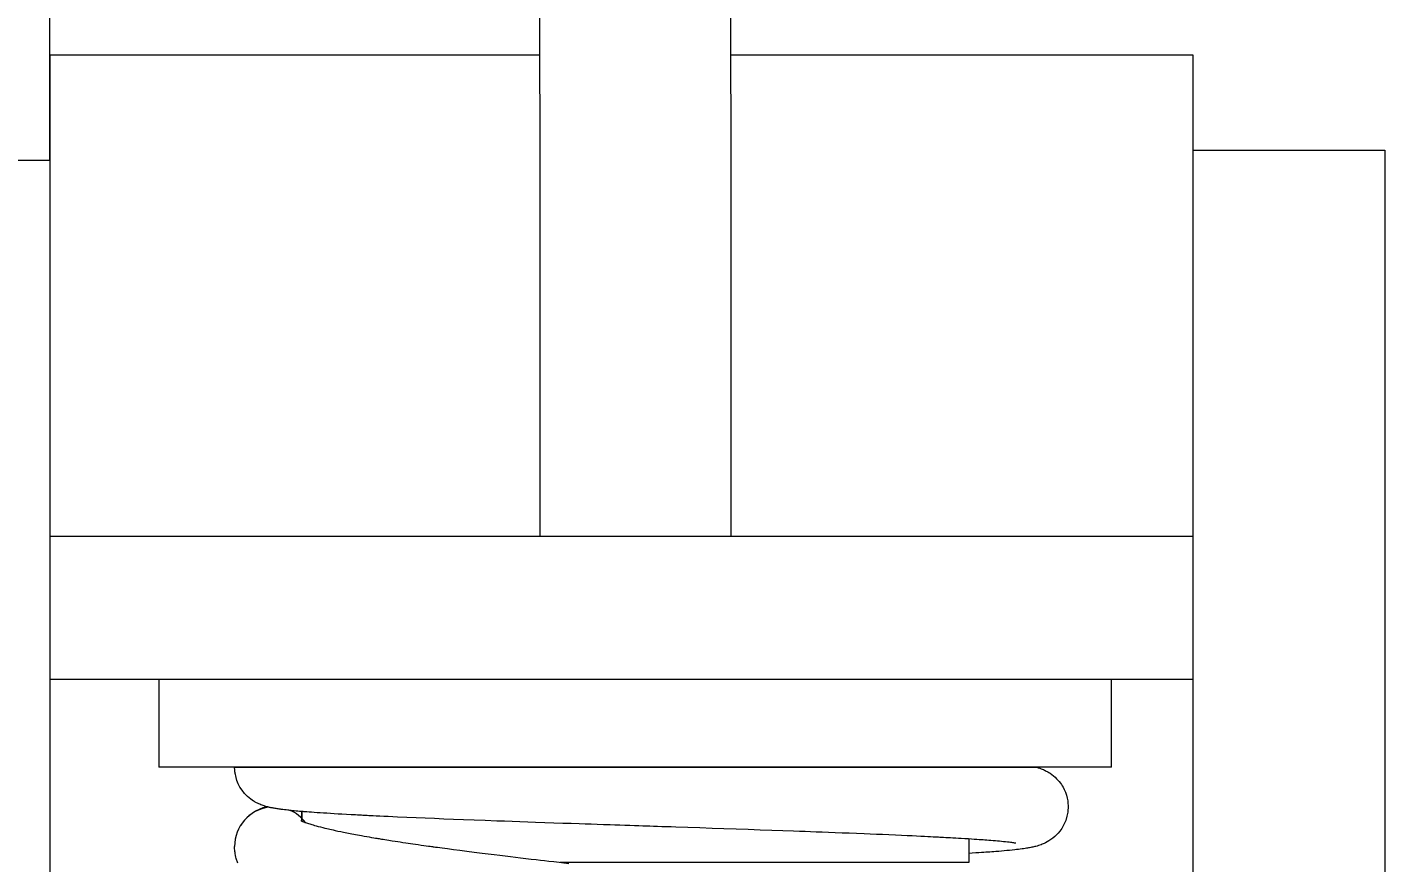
# Model space of a CAD drawing. Extents: x 83.6 to 158.5, y 132.1 to 157.1.
# Drawn here: x 131.407 to 134.97, y 141.207 to 143.399 of the extents above; entities that cross this region are included whole.
import ezdxf

# ---------------------------------------------------------------- set-up
doc = ezdxf.new("R2010")
doc.units = 0
doc.header["$LTSCALE"] = 0.5
doc.header["$MEASUREMENT"] = 0
doc.layers.get('0').update_dxf_attribs({"linetype": 'CONTINUOUS'})
doc.layers.get('DEFPOINTS').update_dxf_attribs({"linetype": 'CONTINUOUS'})
doc.layers.add('AM_5', color=3, linetype='CONTINUOUS', lineweight=15)
doc.styles.add('pamphlet', font='segoeui.ttf', dxfattribs={"height": 1})
doc.dimstyles.new('PAMPHLET$0', dxfattribs={"dimtxt": 1, "dimasz": 1.5, "dimexe": 0.1875, "dimexo": 0.375, "dimgap": 0.09375, "dimtad": 0, "dimtih": 1, "dimtoh": 1, "dimdec": 4, "dimzin": 0, "dimdsep": 46, "dimlunit": 4, "dimtxsty": 'pamphlet', "dimblk1": 'BFL', "dimblk2": 'BFL', "dimsah": 1, "dimcen": -0.09375, "dimadec": 0, "dimazin": 0, "dimtfac": 1, "dimtdec": 4, "dimtofl": 0, "dimtmove": 0, "dimatfit": 1, "dimldrblk": 'BFL', "dimfxl": 0, "dimtolj": 1, "dimtzin": 0, "dimarcsym": 0})

# ---------------------------------------------------------------- blocks, each defined once
blk = doc.blocks.new('BFL')
for p, q in [((-1.0798, 0.0014), (-1.0801, -0.2487)), ((0, 0), (-1.0801, -0.2487)), ((0, 0), (-1.0798, 0.0014)), ((-0.1414, -0.0326), (-1.0799, -0.0314)), ((-0.2827, -0.0651), (-1.0799, -0.0641)), ((-0.5655, -0.1302), (-1.08, -0.1295)), ((-0.4241, -0.0977), (-1.0799, -0.0968)), ((-0.7068, -0.1628), (-1.08, -0.1623)), ((-0.8482, -0.1953), (-1.0801, -0.195)), ((-0.9896, -0.2279), (-1.0801, -0.2277))]:
    blk.add_line(p, q)
blk = doc.blocks.new('*D12')
at = {"layer": 'AM_5', "color": 0, "lineweight": -2, "ltscale": 0.75, "transparency": 16777216}
for p, q in [((83.6198, 143.451), (83.6198, 156.0952)), ((134.9698, 143.451), (134.9698, 156.0952)), ((84.3698, 155.9077), (107.4126, 155.9077)), ((134.2198, 155.9077), (111.1769, 155.9077))]:
    blk.add_line(p, q, dxfattribs=at)
at = {"layer": 'DEFPOINTS', "color": 0, "ltscale": 0.75, "transparency": 16777216}
for p in [(134.9698, 155.9077), (83.6198, 143.076), (134.9698, 143.076)]:
    blk.add_point(p, dxfattribs=at)
at = {"layer": 'AM_5', "color": 0, "lineweight": -2, "ltscale": 0.75, "transparency": 16777216, "xscale": 0.75, "yscale": 0.75, "zscale": 0.75, "rotation": 180}
blk.add_blockref('BFL', (83.6198, 155.9077), dxfattribs=at)
at = {"layer": 'AM_5', "color": 0, "lineweight": -2, "ltscale": 0.75, "transparency": 16777216, "xscale": 0.75, "yscale": 0.75, "zscale": 0.75}
blk.add_blockref('BFL', (134.9698, 155.9077), dxfattribs=at)
at = {"layer": 'AM_5', "color": 0, "ltscale": 0.75, "transparency": 16777216, "insert": (109.2948, 155.9077), "char_height": 1, "attachment_point": 5, "style": 'pamphlet'}
blk.add_mtext('\\A1;4\'-3{\\H1.000000x;\\S3/8;}"', dxfattribs=at)

msp = doc.modelspace()

# ---------------------------------------------------------------- linework, layer by layer
at = {"layer": 'AM_5', "color": 0, "ltscale": 0.75}
for p, q in [((131.46588, 143.32598), (132.75282, 143.32598)), ((131.46588, 143.32598), (131.46588, 140.45098)), ((133.25282, 143.32598), (134.46588, 143.32598)), ((134.46588, 143.32598), (134.46588, 140.45098)), ((134.46588, 143.07598), (134.96975, 143.07598)), ((134.96975, 143.07598), (134.96975, 140.70098)), ((134.46588, 142.06288), (131.46588, 142.06288)), ((131.46588, 142.06288), (131.46588, 141.68788)), ((134.46588, 142.06288), (134.46588, 141.68788)), ((134.46588, 141.68788), (131.46588, 141.68788)), ((134.25257, 141.68788), (131.75257, 141.68788)), ((131.75257, 141.68788), (131.75257, 141.45788)), ((134.25257, 141.45788), (134.25257, 141.68788)), ((134.25257, 141.45788), (131.75257, 141.45788)), ((131.95104, 141.45788), (134.05411, 141.45788)), ((132.12757, 141.45788), (133.87757, 141.45788)), ((132.12757, 141.34122), (132.12757, 141.3163)), ((132.12757, 141.3163), (132.12757, 141.34122)), ((133.87757, 141.26914), (133.87757, 141.20788)), ((133.87757, 141.20788), (132.80536, 141.20788))]:
    msp.add_line(p, q, dxfattribs=at)
msp.add_lwpolyline([(130.96588, 143.05025), (131.46588, 143.05025), (131.46588, 146.04242), (130.96588, 146.04242)], close=True, dxfattribs=at)
msp.add_lwpolyline([(132.75312, 142.06288), (132.75257, 144.38492), (133.25257, 144.38492), (133.25312, 142.06288)], dxfattribs=at)
at = {"layer": 'AM_5', "color": 0, "ltscale": 0.75, "flags": 128}
for points in [[(134.00103, 141.25793), (134.00104, 141.25793), (134.00092, 141.25795), (134.00068, 141.258), (134.00031, 141.25807), (133.99965, 141.2582), (133.99883, 141.25835), (133.99777, 141.25853), (133.99638, 141.25876), (133.9936, 141.25918), (133.99053, 141.25962), (133.98727, 141.26006), (133.98346, 141.26053), (133.97905, 141.26105), (133.97418, 141.26159), (133.96912, 141.26212), (133.96376, 141.26266), (133.95838, 141.26317), (133.95305, 141.26365), (133.94758, 141.26413), (133.94171, 141.26463), (133.93543, 141.26513), (133.93035, 141.26553), (133.92529, 141.26592), (133.92026, 141.26629), (133.91527, 141.26665), (133.91033, 141.267), (133.90498, 141.26736), (133.899, 141.26776), (133.89236, 141.2682), (133.88499, 141.26867), (133.87684, 141.26918), (133.86788, 141.26973), (133.85806, 141.27032), (133.85113, 141.27073), (133.8438, 141.27115), (133.83637, 141.27157), (133.82946, 141.27196), (133.82311, 141.27231), (133.81735, 141.27262), (133.81125, 141.27295), (133.80609, 141.27323), (133.8019, 141.27345), (133.7987, 141.27362), (133.79652, 141.27373), (133.79449, 141.27384), (133.79179, 141.27398), (133.78839, 141.27416), (133.78434, 141.27436), (133.77765, 141.2747), (133.77, 141.27509), (133.76133, 141.27552), (133.75161, 141.276), (133.74081, 141.27652), (133.72888, 141.27709), (133.71579, 141.2777), (133.70147, 141.27835), (133.68515, 141.27908), (133.66838, 141.27982), (133.65179, 141.28054), (133.63539, 141.28123), (133.61924, 141.2819), (133.60334, 141.28255), (133.58354, 141.28334), (133.56427, 141.28409), (133.54558, 141.28481), (133.52748, 141.28549), (133.50995, 141.28615), (133.49303, 141.28678), (133.47766, 141.28735), (133.46289, 141.2879), (133.44831, 141.28843), (133.43344, 141.28898), (133.41827, 141.28953), (133.38993, 141.29055), (133.36062, 141.2916), (133.33038, 141.29268), (133.29921, 141.29377), (133.26725, 141.29489), (133.2354, 141.29599), (133.20397, 141.29706), (133.1722, 141.29814), (133.14092, 141.2992), (133.10946, 141.30025), (133.09701, 141.30066), (133.08451, 141.30107), (133.07225, 141.30148), (133.06094, 141.30185), (133.05061, 141.30219), (133.04099, 141.3025), (133.03174, 141.3028), (133.02229, 141.30311), (133.0119, 141.30346), (133.00052, 141.30383), (132.98815, 141.30424), (132.97508, 141.30468), (132.96197, 141.30511), (132.94918, 141.30554), (132.93671, 141.30596), (132.91945, 141.30654), (132.90286, 141.3071), (132.88694, 141.30764), (132.87148, 141.30817), (132.85552, 141.30872), (132.83433, 141.30945), (132.81217, 141.31021), (132.7891, 141.31102), (132.76513, 141.31186), (132.74033, 141.31274), (132.72028, 141.31345), (132.69976, 141.31418), (132.6792, 141.31492), (132.65915, 141.31565), (132.63963, 141.31636), (132.60906, 141.31748), (132.57987, 141.31856), (132.55207, 141.3196), (132.52556, 141.32061), (132.50021, 141.3216), (132.47589, 141.32257), (132.4515, 141.32357), (132.4273, 141.32459), (132.4029, 141.32565), (132.37839, 141.32675), (132.35387, 141.32788), (132.3431, 141.32839), (132.33247, 141.3289), (132.32288, 141.32937), (132.31449, 141.32978), (132.30872, 141.33007), (132.30365, 141.33032), (132.29926, 141.33054), (132.29554, 141.33073), (132.29244, 141.33089), (132.29, 141.33102), (132.28737, 141.33115), (132.2839, 141.33133), (132.27937, 141.33157), (132.27397, 141.33186), (132.26798, 141.33217), (132.25677, 141.33278), (132.24494, 141.33344), (132.23258, 141.33414), (132.22281, 141.3347), (132.21282, 141.3353), (132.2027, 141.33591), (132.19304, 141.33651), (132.18398, 141.33709), (132.17547, 141.33765), (132.16748, 141.33819), (132.16013, 141.33871), (132.15323, 141.3392), (132.14677, 141.33969), (132.14093, 141.34014), (132.13816, 141.34035), (132.13557, 141.34056), (132.13316, 141.34076), (132.13092, 141.34094), (132.1285, 141.34114), (132.12568, 141.34138), (132.1218, 141.34171), (132.1174, 141.3421), (132.11254, 141.34254), (132.10768, 141.343), (132.10332, 141.34343), (132.09952, 141.34381), (132.09615, 141.34416), (132.0932, 141.34447), (132.09063, 141.34475), (132.08642, 141.34523), (132.08215, 141.34573), (132.07781, 141.34626), (132.07358, 141.34681), (132.07175, 141.34706), (132.06988, 141.34731), (132.06774, 141.34762), (132.06533, 141.34797), (132.06268, 141.34837), (132.05984, 141.34882), (132.0572, 141.34925), (132.0545, 141.34972), (132.05216, 141.35015), (132.05016, 141.35052), (132.04836, 141.35088), (132.04647, 141.35126), (132.04448, 141.35169), (132.04252, 141.35212), (132.04039, 141.35262), (132.038, 141.3532), (132.03537, 141.35389), (132.03269, 141.35463), (132.03047, 141.35529), (132.02846, 141.35591), (132.02615, 141.35667), (132.02333, 141.35766), (132.02011, 141.35888), (132.01707, 141.36013), (132.01426, 141.36136), (132.01125, 141.36279), (132.00824, 141.36431), (132.00502, 141.36608), (132.00309, 141.3672), (132.00051, 141.36878), (131.99733, 141.37087), (131.99365, 141.37351), (131.98957, 141.37671), (131.9853, 141.38043), (131.97748, 141.38841), (131.97078, 141.39685), (131.9652, 141.40553), (131.96072, 141.41426), (131.95731, 141.42272), (131.95485, 141.43068), (131.95392, 141.43446), (131.95316, 141.43811), (131.95261, 141.44129), (131.95234, 141.44318), (131.95214, 141.44467), (131.952, 141.44584), (131.95187, 141.44701), (131.95173, 141.44822), (131.95158, 141.44948), (131.95145, 141.45079), (131.95132, 141.45213), (131.95118, 141.45398), (131.95108, 141.4559), (131.95104, 141.45788)], [(134.05411, 141.45789), (134.0561, 141.45735), (134.05819, 141.45674), (134.06009, 141.45617), (134.06193, 141.45558), (134.06444, 141.45473), (134.06746, 141.45365), (134.07064, 141.4524), (134.07357, 141.45117), (134.07626, 141.44996), (134.07874, 141.44877), (134.08132, 141.44745), (134.08325, 141.44641), (134.0853, 141.44525), (134.08797, 141.44365), (134.09139, 141.44146), (134.09543, 141.43862), (134.09996, 141.4351), (134.10448, 141.43116), (134.10844, 141.42733), (134.1119, 141.42363), (134.11491, 141.4201), (134.11812, 141.41596), (134.12081, 141.41213), (134.12306, 141.40862), (134.12527, 141.40485), (134.12838, 141.39883), (134.1314, 141.39183), (134.13409, 141.38403), (134.13614, 141.37614), (134.13745, 141.36892), (134.13821, 141.36213), (134.1385, 141.35666), (134.13849, 141.35059), (134.13816, 141.34503), (134.1376, 141.33993), (134.13557, 141.32915), (134.13218, 141.31798), (134.12911, 141.3105), (134.12552, 141.30337), (134.12162, 141.29685), (134.11678, 141.29001), (134.11209, 141.28434), (134.10786, 141.27983), (134.10335, 141.27557), (134.09824, 141.27127), (134.09347, 141.26772), (134.0883, 141.2643), (134.08346, 141.26146), (134.0792, 141.25921), (134.07557, 141.25748), (134.07268, 141.2562), (134.07027, 141.2552), (134.06777, 141.25422), (134.0645, 141.25304), (134.0605, 141.25172), (134.05696, 141.25065), (134.05417, 141.24988), (134.05152, 141.24919), (134.04897, 141.24857), (134.04625, 141.24794), (134.04337, 141.24732), (134.04033, 141.2467), (134.03739, 141.24614), (134.0347, 141.24565), (134.03228, 141.24524), (134.02903, 141.2447), (134.02557, 141.24417), (134.02179, 141.24361), (134.01755, 141.24302), (134.01287, 141.2424), (134.0081, 141.24181), (134.0033, 141.24124), (133.9984, 141.24069), (133.99168, 141.23998), (133.9846, 141.23926), (133.9775, 141.23859), (133.9706, 141.23796), (133.96377, 141.23737), (133.95654, 141.23677), (133.94884, 141.23615), (133.94343, 141.23573), (133.93807, 141.23533), (133.93278, 141.23494), (133.92756, 141.23457), (133.92242, 141.23421), (133.91702, 141.23384), (133.91101, 141.23344), (133.90435, 141.23301), (133.89608, 141.23248), (133.88688, 141.23191), (133.87757, 141.23135)], [(132.12508, 141.3175), (132.12508, 141.3175), (132.1253, 141.31738), (132.12563, 141.31721), (132.12604, 141.31701), (132.12663, 141.31673), (132.12744, 141.31636), (132.12848, 141.31589), (132.12971, 141.31537), (132.13157, 141.31461), (132.13351, 141.31385), (132.13658, 141.31271), (132.13965, 141.31162), (132.14249, 141.31065), (132.14539, 141.30969), (132.14826, 141.30876), (132.15077, 141.30798), (132.15356, 141.30712), (132.15689, 141.30613), (132.16081, 141.30499), (132.16542, 141.30369), (132.17078, 141.30223), (132.17657, 141.30071), (132.18253, 141.29919), (132.18818, 141.29779), (132.19341, 141.29653), (132.19729, 141.29562), (132.20092, 141.29477), (132.20499, 141.29385), (132.20968, 141.29279), (132.215, 141.29163), (132.2222, 141.29008), (132.22946, 141.28856), (132.23672, 141.28708), (132.24143, 141.28614), (132.24576, 141.28528), (132.24977, 141.2845), (132.25403, 141.28368), (132.25867, 141.2828), (132.26358, 141.28187), (132.26839, 141.28098), (132.27352, 141.28003), (132.27858, 141.27911), (132.28433, 141.27808), (132.29097, 141.2769), (132.29852, 141.27557), (132.30438, 141.27455), (132.31063, 141.27348), (132.31629, 141.27252), (132.3211, 141.27171), (132.32427, 141.27118), (132.32689, 141.27075), (132.32895, 141.27041), (132.3307, 141.27012), (132.33334, 141.26968), (132.33667, 141.26914), (132.34071, 141.26848), (132.34545, 141.26772), (132.35082, 141.26686), (132.35613, 141.26601), (132.36435, 141.26472), (132.37207, 141.26352), (132.37927, 141.26241), (132.38595, 141.26139), (132.39295, 141.26033), (132.40076, 141.25916), (132.40648, 141.25832), (132.41258, 141.25742), (132.41907, 141.25647), (132.42594, 141.25548), (132.43322, 141.25443), (132.44086, 141.25335), (132.44797, 141.25235), (132.45422, 141.25148), (132.45958, 141.25073), (132.46403, 141.25012), (132.46757, 141.24963), (132.47019, 141.24927), (132.47219, 141.249), (132.47458, 141.24867), (132.47863, 141.24812), (132.48356, 141.24745), (132.48939, 141.24667), (132.49604, 141.24577), (132.50998, 141.24391), (132.5253, 141.24188), (132.54204, 141.23969), (132.56024, 141.23734), (132.57994, 141.23482), (132.60117, 141.23214), (132.61635, 141.23025), (132.6319, 141.22833), (132.64693, 141.22648), (132.66137, 141.22473), (132.67521, 141.22306), (132.68843, 141.22148), (132.701, 141.21998), (132.71577, 141.21824), (132.7295, 141.21663), (132.74216, 141.21516), (132.75377, 141.21382), (132.76449, 141.21258), (132.77606, 141.21124), (132.7889, 141.20977), (132.80303, 141.20814), (132.81504, 141.20677), (132.82786, 141.2053)], [(131.95968, 141.20616), (131.95872, 141.20857), (131.95779, 141.21109), (131.95707, 141.21318), (131.95629, 141.21558), (131.95548, 141.21829), (131.95457, 141.22164), (131.95357, 141.22592), (131.95265, 141.23076), (131.95219, 141.23375), (131.95189, 141.23606), (131.95168, 141.23793), (131.95149, 141.23995), (131.95126, 141.24295), (131.9511, 141.24627), (131.95104, 141.24988)]]:
    msp.add_lwpolyline(points, dxfattribs=at)
at = {"layer": 'AM_5', "color": 0, "ltscale": 0.75}
for centre, radius, start, end in [((132.05454, 141.24988), 0.1035, 97.45918, 180), ((132.0624, 141.24378), 0.11336, 103.77352, 146.98205), ((132.05454, 141.24988), 0.1035, 37.40591, 65.72017)]:
    msp.add_arc(centre, radius, start, end, dxfattribs=at)

# ---------------------------------------------------------------- dimensions: what is measured, and where the dimension line sits
dim = msp.add_linear_dim(base=(134.96975, 155.90768), p1=(83.61975, 143.07598), p2=(134.96975, 143.07598), dimstyle='PAMPHLET$0', override={"dimasz": 0.75}, dxfattribs=at)
dim.commit()
dim.dimension.update_dxf_attribs({"geometry": '*D12', "text_midpoint": (109.29475, 155.90768)})

doc.saveas('drawing.dxf')
